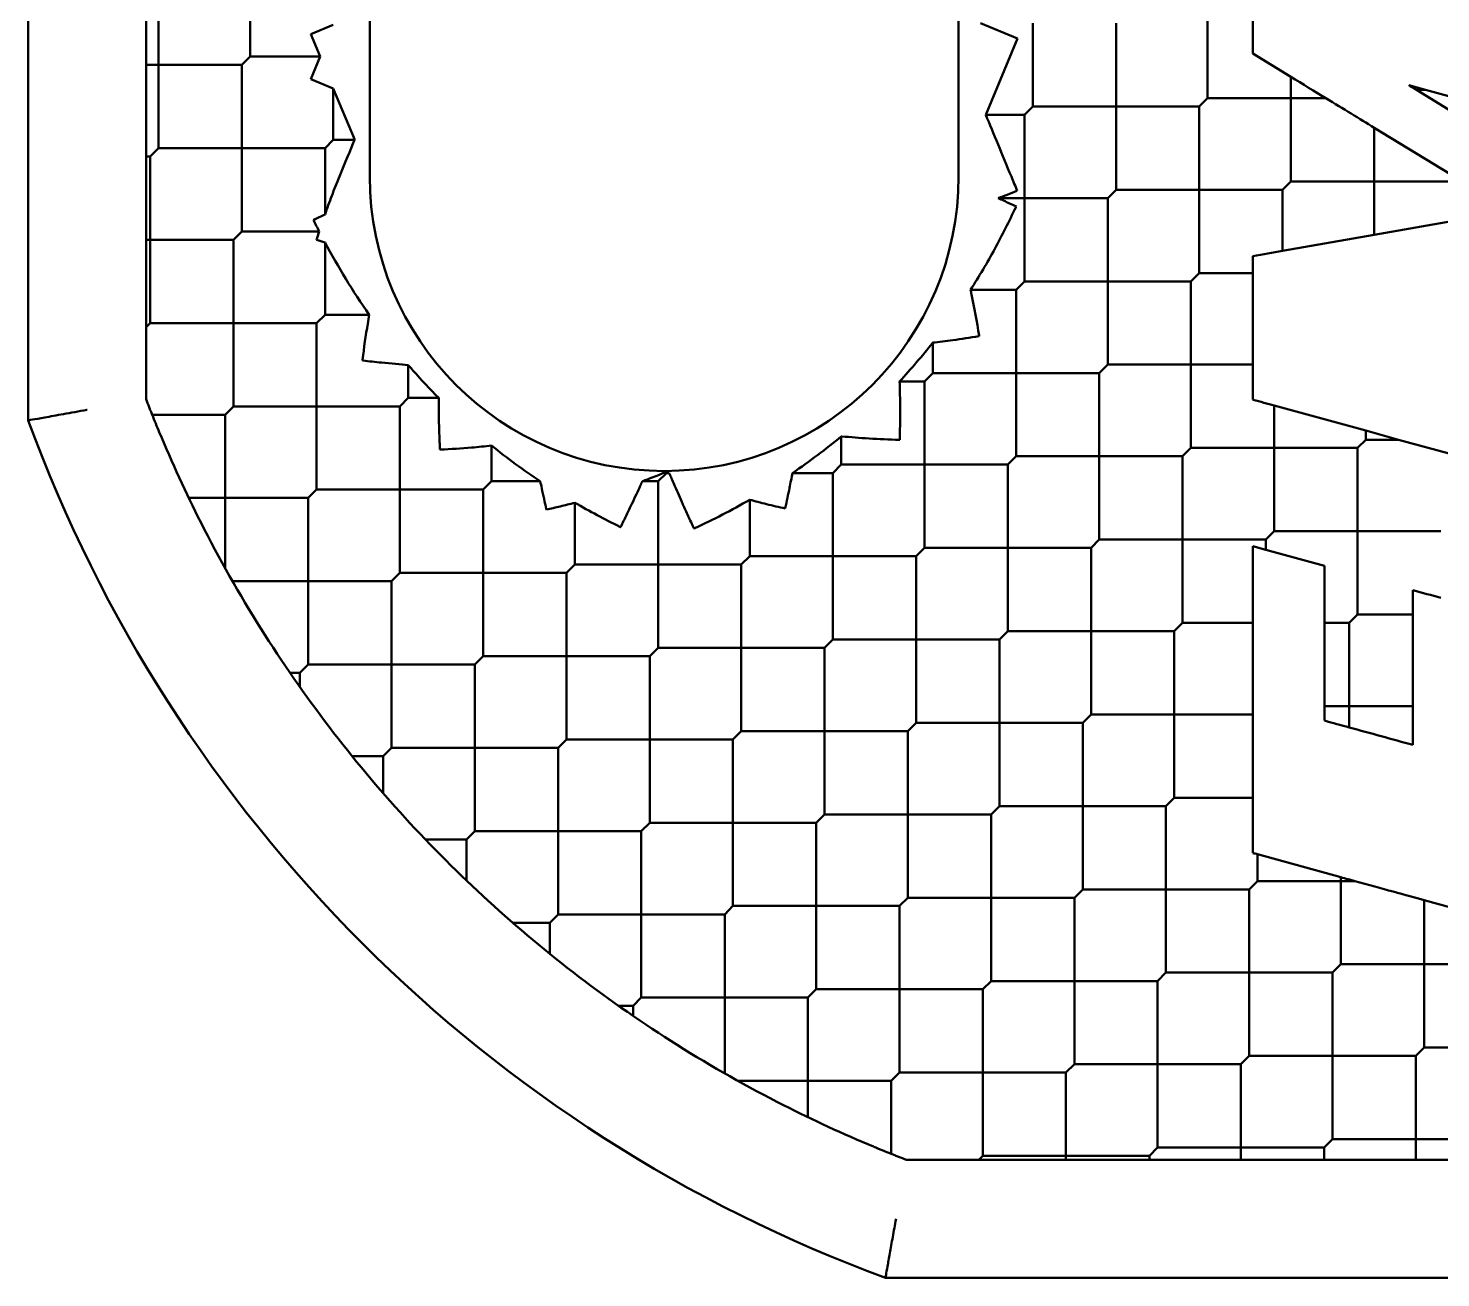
# Model space of a CAD drawing. Header units: millimetres. Extents: x -7 to 137, y -17 to 180.
# Drawn here: x -7.316 to -6.117, y 88.951 to 90.012 of the extents above; entities that cross this region are included whole.
import ezdxf

# ---------------------------------------------------------------- set-up
doc = ezdxf.new("R2010")
doc.units = ezdxf.units.MM
doc.layers.add('Visible (ANSI)', color=7, linetype='Continuous', lineweight=50)

msp = doc.modelspace()

# ---------------------------------------------------------------- linework, layer by layer
at = {"layer": 'Visible (ANSI)'}
for p, q in [((-7.3162, 89.6786), (-7.3162, 90.5226)), ((-7.0262, 89.8856), (-7.0262, 90.3156)), ((-6.5262, 90.3063), (-6.5262, 89.8856)), ((-7.2162, 90.1113), (-7.2162, 89.991)), ((-7.1279, 89.9875), (-7.1279, 90.0582)), ((-7.2057, 90.0511), (-7.2057, 89.9804)), ((-6.3147, 89.9521), (-6.3147, 90.0228)), ((-7.0572, 90.0144), (-7.0762, 90.0065)), ((-7.0762, 90.0065), (-7.0683, 89.9875)), ((-6.4762, 90.0027), (-6.5077, 90.0158)), ((-6.4632, 89.945), (-6.4632, 90.0158)), ((-6.3925, 90.0158), (-6.3925, 89.945)), ((-6.5031, 89.938), (-6.4762, 90.0027)), ((-7.2162, 89.991), (-7.2162, 89.9699)), ((-7.1279, 89.9875), (-7.1349, 89.9804)), ((-7.0683, 89.9875), (-7.1279, 89.9875)), ((-7.0683, 89.9875), (-7.0762, 89.9684)), ((-6.2763, 89.99), (-6.244, 89.9703)), ((-7.2057, 89.9804), (-7.2162, 89.9804)), ((-7.2162, 89.9699), (-7.2162, 89.8354)), ((-7.2057, 89.9804), (-7.1349, 89.9804)), ((-7.2057, 89.9097), (-7.2057, 89.9804)), ((-7.1349, 89.9804), (-7.1349, 89.9097)), ((-6.244, 89.9703), (-6.244, 89.9521)), ((-7.0762, 89.9684), (-7.0572, 89.9605)), ((-7.0572, 89.9168), (-7.0572, 89.9605)), ((-7.039, 89.9168), (-7.0572, 89.9605)), ((-6.144, 89.9631), (-6.1296, 89.9592)), ((-6.1296, 89.9592), (-6.1375, 89.9592)), ((-6.0956, 89.9336), (-6.1375, 89.9592)), ((-6.0955, 89.9498), (-6.1296, 89.9592)), ((-6.3218, 89.945), (-6.3147, 89.9521)), ((-6.244, 89.9521), (-6.3147, 89.9521)), ((-6.244, 89.9521), (-6.2143, 89.9521)), ((-6.244, 89.8814), (-6.244, 89.9521)), ((-6.5031, 89.938), (-6.4703, 89.938)), ((-6.4632, 89.945), (-6.4703, 89.938)), ((-6.4703, 89.938), (-6.4703, 89.8673)), ((-6.3925, 89.945), (-6.4632, 89.945)), ((-6.3925, 89.8743), (-6.3925, 89.945)), ((-6.3925, 89.945), (-6.3218, 89.945)), ((-6.3218, 89.945), (-6.3218, 89.8743)), ((-6.1733, 89.9271), (-6.1733, 89.8814)), ((-6.1011, 89.883), (-6.1733, 89.9271)), ((-7.2057, 89.9097), (-7.2127, 89.9026)), ((-7.1349, 89.9097), (-7.2057, 89.9097)), ((-7.1349, 89.839), (-7.1349, 89.9097)), ((-7.1349, 89.9097), (-7.0642, 89.9097)), ((-7.0572, 89.9168), (-7.0642, 89.9097)), ((-7.0642, 89.9097), (-7.0642, 89.8534)), ((-7.039, 89.9168), (-7.0572, 89.9168)), ((-7.2162, 89.9026), (-7.2127, 89.9026)), ((-7.2127, 89.9026), (-7.2127, 89.8319)), ((-6.3996, 89.8673), (-6.3925, 89.8743)), ((-6.3218, 89.8743), (-6.3925, 89.8743)), ((-6.3218, 89.8743), (-6.2511, 89.8743)), ((-6.3218, 89.8036), (-6.3218, 89.8743)), ((-6.244, 89.8814), (-6.2511, 89.8743)), ((-6.2511, 89.8743), (-6.2511, 89.8225)), ((-6.1733, 89.8814), (-6.244, 89.8814)), ((-6.1733, 89.8814), (-6.1026, 89.8814)), ((-6.1733, 89.8362), (-6.1733, 89.8814)), ((-6.4703, 89.8673), (-6.4926, 89.8673)), ((-6.4703, 89.8673), (-6.3996, 89.8673)), ((-6.4703, 89.7966), (-6.4703, 89.8673)), ((-6.3996, 89.8673), (-6.3996, 89.7966)), ((-7.1349, 89.839), (-7.142, 89.8319)), ((-7.0691, 89.839), (-7.1349, 89.839)), ((-6.1733, 89.8362), (-6.1026, 89.8486)), ((-7.2162, 89.8319), (-7.2162, 89.8354)), ((-7.2162, 89.8284), (-7.2162, 89.8319)), ((-7.2162, 89.8284), (-7.2162, 89.6967)), ((-7.2127, 89.7612), (-7.2127, 89.8319)), ((-7.2127, 89.8319), (-7.142, 89.8319)), ((-7.142, 89.8319), (-7.142, 89.7612)), ((-7.0642, 89.7683), (-7.0642, 89.8297)), ((-6.2511, 89.8225), (-6.1733, 89.8362)), ((-6.3218, 89.8036), (-6.3289, 89.7966)), ((-6.2763, 89.8036), (-6.3218, 89.8036)), ((-6.2763, 89.7259), (-6.2763, 89.8036)), ((-6.5161, 89.7895), (-6.4774, 89.7895)), ((-6.4774, 89.7895), (-6.4703, 89.7966)), ((-6.4774, 89.7895), (-6.4774, 89.7188)), ((-6.3996, 89.7966), (-6.4703, 89.7966)), ((-6.3996, 89.7966), (-6.3289, 89.7966)), ((-6.3996, 89.7259), (-6.3996, 89.7966)), ((-6.3289, 89.7966), (-6.3289, 89.7259)), ((-7.0642, 89.7683), (-7.0713, 89.7612)), ((-7.0267, 89.7683), (-7.0642, 89.7683)), ((-7.2127, 89.7612), (-7.2162, 89.7577)), ((-7.142, 89.7612), (-7.2127, 89.7612)), ((-7.142, 89.6905), (-7.142, 89.7612)), ((-7.142, 89.7612), (-7.0713, 89.7612)), ((-7.0713, 89.7612), (-7.0713, 89.6905)), ((-6.5481, 89.7188), (-6.5481, 89.7446)), ((-6.9935, 89.6976), (-6.9935, 89.7256)), ((-6.5552, 89.7117), (-6.5481, 89.7188)), ((-6.4774, 89.7188), (-6.5481, 89.7188)), ((-6.4774, 89.7188), (-6.4067, 89.7188)), ((-6.4774, 89.6481), (-6.4774, 89.7188)), ((-6.3996, 89.7259), (-6.4067, 89.7188)), ((-6.4067, 89.7188), (-6.4067, 89.6481)), ((-6.3289, 89.7259), (-6.3996, 89.7259)), ((-6.3289, 89.6552), (-6.3289, 89.7259)), ((-6.3289, 89.7259), (-6.2763, 89.7259)), ((-6.2763, 89.7259), (-6.2763, 89.6962)), ((-6.5763, 89.7117), (-6.5552, 89.7117)), ((-6.5552, 89.7117), (-6.5552, 89.641)), ((-6.9935, 89.6976), (-7.0006, 89.6905)), ((-6.9676, 89.6976), (-6.9935, 89.6976)), ((-7.211, 89.6834), (-7.1491, 89.6834)), ((-7.142, 89.6905), (-7.1491, 89.6834)), ((-7.1491, 89.6834), (-7.1491, 89.6127)), ((-7.0713, 89.6905), (-7.142, 89.6905)), ((-7.0713, 89.6198), (-7.0713, 89.6905)), ((-7.0713, 89.6905), (-7.0006, 89.6905)), ((-7.0006, 89.6905), (-7.0006, 89.6198)), ((-6.1804, 89.6699), (-6.2582, 89.6912)), ((-6.2582, 89.6912), (-6.2582, 89.6552)), ((-6.1804, 89.6622), (-6.1804, 89.6699)), ((-6.1526, 89.6622), (-6.1804, 89.6699)), ((-6.6259, 89.641), (-6.6259, 89.665)), ((-6.1804, 89.6622), (-6.1875, 89.6552)), ((-6.1526, 89.6622), (-6.1804, 89.6622)), ((-6.1097, 89.6504), (-6.1526, 89.6622)), ((-6.9228, 89.6269), (-6.9228, 89.6572)), ((-6.4774, 89.6481), (-6.4844, 89.641)), ((-6.4067, 89.6481), (-6.4774, 89.6481)), ((-6.4067, 89.6481), (-6.336, 89.6481)), ((-6.4067, 89.5774), (-6.4067, 89.6481)), ((-6.3289, 89.6552), (-6.336, 89.6481)), ((-6.336, 89.6481), (-6.336, 89.5774)), ((-6.2582, 89.6552), (-6.3289, 89.6552)), ((-6.2582, 89.5844), (-6.2582, 89.6552)), ((-6.2582, 89.6552), (-6.1875, 89.6552)), ((-6.1875, 89.6552), (-6.1875, 89.5844)), ((-6.7743, 89.6339), (-6.7814, 89.6269)), ((-6.7743, 89.6339), (-6.7743, 89.6349)), ((-6.7743, 89.6339), (-6.7719, 89.6339)), ((-6.6673, 89.6339), (-6.6329, 89.6339)), ((-6.6329, 89.6339), (-6.6259, 89.641)), ((-6.6329, 89.6339), (-6.6329, 89.5632)), ((-6.5552, 89.641), (-6.6259, 89.641)), ((-6.5552, 89.641), (-6.4844, 89.641)), ((-6.5552, 89.5703), (-6.5552, 89.641)), ((-6.4844, 89.641), (-6.4844, 89.5703)), ((-6.9228, 89.6269), (-6.9299, 89.6198)), ((-6.8814, 89.6269), (-6.9228, 89.6269)), ((-6.7947, 89.6269), (-6.7814, 89.6269)), ((-6.7814, 89.6269), (-6.7814, 89.5562)), ((-7.1491, 89.6127), (-7.1799, 89.6127)), ((-7.1491, 89.5533), (-7.1491, 89.6127)), ((-7.1491, 89.6127), (-7.0784, 89.6127)), ((-7.0713, 89.6198), (-7.0784, 89.6127)), ((-7.0784, 89.6127), (-7.0784, 89.542)), ((-7.0006, 89.6198), (-7.0713, 89.6198)), ((-7.0006, 89.5491), (-7.0006, 89.6198)), ((-7.0006, 89.6198), (-6.9299, 89.6198)), ((-6.9299, 89.6198), (-6.9299, 89.5491)), ((-6.7036, 89.5632), (-6.7036, 89.6112)), ((-6.8521, 89.5562), (-6.8521, 89.6087)), ((-6.4067, 89.5774), (-6.4137, 89.5703)), ((-6.336, 89.5774), (-6.4067, 89.5774)), ((-6.336, 89.5774), (-6.2653, 89.5774)), ((-6.336, 89.5067), (-6.336, 89.5774)), ((-6.2582, 89.5844), (-6.2653, 89.5774)), ((-6.2653, 89.5774), (-6.2653, 89.5687)), ((-6.1875, 89.5844), (-6.2582, 89.5844)), ((-6.1875, 89.5137), (-6.1875, 89.5844)), ((-6.1875, 89.5844), (-6.1168, 89.5844)), ((-6.7107, 89.5562), (-6.7036, 89.5632)), ((-6.6329, 89.5632), (-6.7036, 89.5632)), ((-6.6329, 89.4925), (-6.6329, 89.5632)), ((-6.6329, 89.5632), (-6.5622, 89.5632)), ((-6.5552, 89.5703), (-6.5622, 89.5632)), ((-6.5622, 89.5632), (-6.5622, 89.4925)), ((-6.4844, 89.5703), (-6.5552, 89.5703)), ((-6.4844, 89.5703), (-6.4137, 89.5703)), ((-6.4844, 89.4996), (-6.4844, 89.5703)), ((-6.4137, 89.5703), (-6.4137, 89.4996)), ((-6.2763, 89.5717), (-6.2763, 89.5067)), ((-6.2653, 89.5687), (-6.2763, 89.5717)), ((-6.2653, 89.5687), (-6.2154, 89.555)), ((-6.8521, 89.5562), (-6.8592, 89.5491)), ((-6.7814, 89.5562), (-6.8521, 89.5562)), ((-6.7814, 89.4855), (-6.7814, 89.5562)), ((-6.7814, 89.5562), (-6.7107, 89.5562)), ((-6.7107, 89.5562), (-6.7107, 89.4855)), ((-6.2154, 89.5067), (-6.2154, 89.555)), ((-7.0784, 89.542), (-7.1427, 89.542)), ((-7.0784, 89.542), (-7.0077, 89.542)), ((-7.0784, 89.4713), (-7.0784, 89.542)), ((-7.0006, 89.5491), (-7.0077, 89.542)), ((-7.0077, 89.542), (-7.0077, 89.4713)), ((-6.9299, 89.5491), (-7.0006, 89.5491)), ((-6.9299, 89.4784), (-6.9299, 89.5491)), ((-6.9299, 89.5491), (-6.8592, 89.5491)), ((-6.8592, 89.5491), (-6.8592, 89.4784)), ((-6.1875, 89.5137), (-6.1945, 89.5067)), ((-6.1404, 89.5137), (-6.1875, 89.5137)), ((-6.1404, 89.436), (-6.1404, 89.5137)), ((-6.336, 89.5067), (-6.343, 89.4996)), ((-6.2763, 89.4289), (-6.2763, 89.5067)), ((-6.2154, 89.5067), (-6.1945, 89.5067)), ((-6.2154, 89.5067), (-6.2154, 89.436)), ((-6.1945, 89.5067), (-6.1945, 89.436)), ((-6.6329, 89.4925), (-6.64, 89.4855)), ((-6.5622, 89.4925), (-6.6329, 89.4925)), ((-6.5622, 89.4218), (-6.5622, 89.4925)), ((-6.5622, 89.4925), (-6.4915, 89.4925)), ((-6.4844, 89.4996), (-6.4915, 89.4925)), ((-6.4915, 89.4925), (-6.4915, 89.4218)), ((-6.4137, 89.4996), (-6.4844, 89.4996)), ((-6.4137, 89.4996), (-6.343, 89.4996)), ((-6.4137, 89.4289), (-6.4137, 89.4996)), ((-6.343, 89.4996), (-6.343, 89.4289)), ((-6.9299, 89.4784), (-6.937, 89.4713)), ((-6.8592, 89.4784), (-6.9299, 89.4784)), ((-6.8592, 89.4784), (-6.7885, 89.4784)), ((-6.8592, 89.4077), (-6.8592, 89.4784)), ((-6.7885, 89.4784), (-6.7814, 89.4855)), ((-6.7885, 89.4784), (-6.7885, 89.4077)), ((-6.7107, 89.4855), (-6.7814, 89.4855)), ((-6.7107, 89.4855), (-6.64, 89.4855)), ((-6.7107, 89.4147), (-6.7107, 89.4855)), ((-6.64, 89.4855), (-6.64, 89.4147)), ((-7.0784, 89.4713), (-7.0855, 89.4642)), ((-7.0077, 89.4713), (-7.0784, 89.4713)), ((-7.0077, 89.4713), (-6.937, 89.4713)), ((-7.0077, 89.4006), (-7.0077, 89.4713)), ((-6.937, 89.4713), (-6.937, 89.4006)), ((-7.0939, 89.4642), (-7.0855, 89.4642)), ((-7.0855, 89.4642), (-7.0855, 89.4521)), ((-6.1945, 89.436), (-6.2154, 89.436)), ((-6.2154, 89.436), (-6.2154, 89.4237)), ((-6.1945, 89.436), (-6.1404, 89.436)), ((-6.1945, 89.418), (-6.1945, 89.436)), ((-6.1404, 89.436), (-6.1404, 89.4031)), ((-6.5622, 89.4218), (-6.5693, 89.4147)), ((-6.4915, 89.4218), (-6.5622, 89.4218)), ((-6.4915, 89.4218), (-6.4208, 89.4218)), ((-6.4915, 89.3511), (-6.4915, 89.4218)), ((-6.4137, 89.4289), (-6.4208, 89.4218)), ((-6.4208, 89.4218), (-6.4208, 89.3511)), ((-6.343, 89.4289), (-6.4137, 89.4289)), ((-6.343, 89.3582), (-6.343, 89.4289)), ((-6.343, 89.4289), (-6.2763, 89.4289)), ((-6.2763, 89.4289), (-6.2763, 89.3582)), ((-6.8663, 89.4006), (-6.8592, 89.4077)), ((-6.7885, 89.4077), (-6.8592, 89.4077)), ((-6.7885, 89.4077), (-6.7178, 89.4077)), ((-6.7885, 89.337), (-6.7885, 89.4077)), ((-6.7107, 89.4147), (-6.7178, 89.4077)), ((-6.7178, 89.4077), (-6.7178, 89.337)), ((-6.64, 89.4147), (-6.7107, 89.4147)), ((-6.64, 89.4147), (-6.5693, 89.4147)), ((-6.64, 89.344), (-6.64, 89.4147)), ((-6.5693, 89.4147), (-6.5693, 89.344)), ((-7.0077, 89.4006), (-7.0147, 89.3935)), ((-6.937, 89.4006), (-7.0077, 89.4006)), ((-6.937, 89.4006), (-6.8663, 89.4006)), ((-6.937, 89.3299), (-6.937, 89.4006)), ((-6.8663, 89.4006), (-6.8663, 89.3299)), ((-7.0412, 89.3935), (-7.0147, 89.3935)), ((-7.0147, 89.3935), (-7.0147, 89.362)), ((-6.343, 89.3582), (-6.3501, 89.3511)), ((-6.2763, 89.3582), (-6.343, 89.3582)), ((-6.2763, 89.3113), (-6.2763, 89.3582)), ((-6.4915, 89.3511), (-6.4986, 89.344)), ((-6.4208, 89.3511), (-6.4915, 89.3511)), ((-6.4208, 89.2804), (-6.4208, 89.3511)), ((-6.4208, 89.3511), (-6.3501, 89.3511)), ((-6.3501, 89.3511), (-6.3501, 89.2804)), ((-6.7885, 89.337), (-6.7956, 89.3299)), ((-6.7178, 89.337), (-6.7885, 89.337)), ((-6.7178, 89.2663), (-6.7178, 89.337)), ((-6.7178, 89.337), (-6.6471, 89.337)), ((-6.64, 89.344), (-6.6471, 89.337)), ((-6.6471, 89.337), (-6.6471, 89.2663)), ((-6.5693, 89.344), (-6.64, 89.344)), ((-6.5693, 89.344), (-6.4986, 89.344)), ((-6.5693, 89.2733), (-6.5693, 89.344)), ((-6.4986, 89.344), (-6.4986, 89.2733)), ((-6.979, 89.3228), (-6.944, 89.3228)), ((-6.944, 89.3228), (-6.937, 89.3299)), ((-6.944, 89.3228), (-6.944, 89.2879)), ((-6.8663, 89.3299), (-6.937, 89.3299)), ((-6.8663, 89.3299), (-6.7956, 89.3299)), ((-6.8663, 89.2592), (-6.8663, 89.3299)), ((-6.7956, 89.3299), (-6.7956, 89.2592)), ((-6.2723, 89.2875), (-6.2723, 89.3102)), ((-6.2016, 89.2908), (-6.2723, 89.3102)), ((-6.2723, 89.2875), (-6.2794, 89.2804)), ((-6.2016, 89.2875), (-6.2723, 89.2875)), ((-6.2016, 89.2168), (-6.2016, 89.2875)), ((-6.2016, 89.2875), (-6.1897, 89.2875)), ((-6.4208, 89.2804), (-6.4279, 89.2733)), ((-6.3501, 89.2804), (-6.4208, 89.2804)), ((-6.3501, 89.2097), (-6.3501, 89.2804)), ((-6.3501, 89.2804), (-6.2794, 89.2804)), ((-6.2794, 89.2804), (-6.2794, 89.2097)), ((-6.7178, 89.2663), (-6.7248, 89.2592)), ((-6.6471, 89.2663), (-6.7178, 89.2663)), ((-6.6471, 89.1956), (-6.6471, 89.2663)), ((-6.6471, 89.2663), (-6.5764, 89.2663)), ((-6.5693, 89.2733), (-6.5764, 89.2663)), ((-6.5764, 89.2663), (-6.5764, 89.1956)), ((-6.4986, 89.2733), (-6.5693, 89.2733)), ((-6.4986, 89.2733), (-6.4279, 89.2733)), ((-6.4986, 89.2026), (-6.4986, 89.2733)), ((-6.4279, 89.2733), (-6.4279, 89.2026)), ((-6.0531, 89.25), (-6.1309, 89.2713)), ((-6.1309, 89.2713), (-6.1309, 89.2168)), ((-6.9049, 89.2521), (-6.8733, 89.2521)), ((-6.8663, 89.2592), (-6.8733, 89.2521)), ((-6.8733, 89.2521), (-6.8733, 89.2257)), ((-6.7956, 89.2592), (-6.8663, 89.2592)), ((-6.7956, 89.2592), (-6.7248, 89.2592)), ((-6.7956, 89.1885), (-6.7956, 89.2592)), ((-6.7248, 89.2592), (-6.7248, 89.1885)), ((-6.2016, 89.2168), (-6.2087, 89.2097)), ((-6.1309, 89.2168), (-6.2016, 89.2168)), ((-6.1309, 89.1461), (-6.1309, 89.2168)), ((-6.1309, 89.2168), (-6.0602, 89.2168)), ((-6.4986, 89.2026), (-6.5057, 89.1956)), ((-6.4279, 89.2026), (-6.4986, 89.2026)), ((-6.4279, 89.2026), (-6.3572, 89.2026)), ((-6.4279, 89.1319), (-6.4279, 89.2026)), ((-6.3501, 89.2097), (-6.3572, 89.2026)), ((-6.3572, 89.2026), (-6.3572, 89.1319)), ((-6.2794, 89.2097), (-6.3501, 89.2097)), ((-6.2794, 89.139), (-6.2794, 89.2097)), ((-6.2794, 89.2097), (-6.2087, 89.2097)), ((-6.2087, 89.2097), (-6.2087, 89.139)), ((-6.6471, 89.1956), (-6.6541, 89.1885)), ((-6.5764, 89.1956), (-6.6471, 89.1956)), ((-6.5764, 89.1249), (-6.5764, 89.1956)), ((-6.5764, 89.1956), (-6.5057, 89.1956)), ((-6.5057, 89.1956), (-6.5057, 89.1249)), ((-6.8148, 89.1814), (-6.8026, 89.1814)), ((-6.7956, 89.1885), (-6.8026, 89.1814)), ((-6.8026, 89.1814), (-6.8026, 89.173)), ((-6.7248, 89.1885), (-6.7956, 89.1885)), ((-6.7248, 89.1885), (-6.6541, 89.1885)), ((-6.7248, 89.1241), (-6.7248, 89.1885)), ((-6.6541, 89.1885), (-6.6541, 89.1178)), ((-6.1309, 89.1461), (-6.138, 89.139)), ((-6.0602, 89.1461), (-6.1309, 89.1461)), ((-6.4279, 89.1319), (-6.435, 89.1249)), ((-6.3572, 89.1319), (-6.4279, 89.1319)), ((-6.3572, 89.0612), (-6.3572, 89.1319)), ((-6.3572, 89.1319), (-6.2865, 89.1319)), ((-6.2794, 89.139), (-6.2865, 89.1319)), ((-6.2865, 89.1319), (-6.2865, 89.0612)), ((-6.2087, 89.139), (-6.2794, 89.139)), ((-6.2087, 89.0683), (-6.2087, 89.139)), ((-6.2087, 89.139), (-6.138, 89.139)), ((-6.138, 89.139), (-6.138, 89.0683)), ((-6.5764, 89.1249), (-6.5834, 89.1178)), ((-6.5057, 89.1249), (-6.5764, 89.1249)), ((-6.5057, 89.1249), (-6.435, 89.1249)), ((-6.5057, 89.0541), (-6.5057, 89.1249)), ((-6.435, 89.1249), (-6.435, 89.0541)), ((-6.6541, 89.1178), (-6.7136, 89.1178)), ((-6.6541, 89.1178), (-6.5834, 89.1178)), ((-6.6541, 89.087), (-6.6541, 89.1178)), ((-6.5834, 89.1178), (-6.5834, 89.0559)), ((-6.3572, 89.0612), (-6.3642, 89.0541)), ((-6.2865, 89.0612), (-6.3572, 89.0612)), ((-6.2865, 89.0612), (-6.2158, 89.0612)), ((-6.2865, 89.0507), (-6.2865, 89.0612)), ((-6.2087, 89.0683), (-6.2158, 89.0612)), ((-6.2158, 89.0612), (-6.2158, 89.0507)), ((-6.138, 89.0683), (-6.2087, 89.0683)), ((-6.138, 89.0683), (-6.0673, 89.0683)), ((-6.138, 89.0507), (-6.138, 89.0683)), ((-6.5704, 89.0507), (-6.4384, 89.0507)), ((-6.5057, 89.0541), (-6.5091, 89.0507)), ((-6.435, 89.0541), (-6.5057, 89.0541)), ((-6.435, 89.0541), (-6.3642, 89.0541)), ((-6.4315, 89.0507), (-6.297, 89.0507)), ((-6.3642, 89.0541), (-6.3642, 89.0507)), ((-6.297, 89.0507), (-6.2759, 89.0507)), ((-6.2759, 89.0507), (-6.1556, 89.0507)), ((-6.1556, 89.0507), (-6.1204, 89.0507)), ((-6.1204, 89.0507), (-6.0142, 89.0507)), ((-5.7442, 88.9507), (-6.5883, 88.9507))]:
    msp.add_line(p, q, dxfattribs=at)
for centre, radius, start, end in [((-6.7762, 89.8856), 0.25, 180, 0), ((-6.1663, 90.1006), 1.1249, 201.0395, 201.4218), ((-6.1663, 90.1006), 1.2249, 200.1531, 249.8469), ((-6.1663, 90.1006), 1.1249, 202.5847, 206.8738), ((-6.1663, 90.1006), 1.1249, 206.8738, 212.1604), ((-6.1663, 90.1006), 1.1249, 212.1604, 217.3377), ((-6.1663, 90.1006), 1.1249, 217.3377, 222.4527), ((-6.1663, 90.1006), 1.1249, 222.4527, 227.5473), ((-6.1663, 90.1006), 1.1249, 227.5473, 232.6623), ((-6.1663, 90.1006), 1.1249, 232.6623, 237.8396), ((-6.1663, 90.1006), 1.1249, 237.8396, 243.1262), ((-6.1663, 90.1006), 1.1249, 243.1262, 247.4153), ((-6.1663, 90.1006), 1.1249, 248.5782, 248.9487)]:
    msp.add_arc(centre, radius, start, end, dxfattribs=at)
for centre, major_axis, ratio, start_param, end_param in [((-6.2763, 89.9841), (0, -0.0711), 0.000045, 4.135939, 4.629556), ((-6.2328, 89.9634), (0.0439, -0.0268), 0.000058, 4.452211, 5.14714), ((-6.1076, 89.9409), (0.0855, -0.0522), 0.000047, 4.273092, 4.355203), ((-6.2928, 90.0001), (0.1842, -0.1125), 0.000024, 0.864661, 1.130026), ((-6.4763, 89.8733), (0.0499, -0.1206), 0.000016, 4.146029, 4.60997), ((-7.0807, 89.8163), (-0.0549, -0.1325), 0.000075, 2.121491, 2.431512), ((-6.5699, 89.9371), (0.1069, -0.1939), 0.259093, 1.098035, 1.16298), ((-7.0415, 89.8569), (-0.0419, -0.1148), 0.165323, 4.92937, 4.992393), ((-7.0747, 89.8462), (0.1316, -0.0418), 0.091804, 4.767165, 4.821307), ((-6.2671, 89.8196), (-0.0601, -0.0106), 0.000024, 4.442679, 4.865248), ((-6.2763, 89.8291), (0, -0.0714), 0.00005, 1.205756, 1.41468), ((-6.3105, 89.7056), (0.1011, -0.0278), 0.000127, 5.057944, 5.256362), ((-6.5875, 89.5612), (0.1886, -0.0745), 0.00182, 3.275809, 3.351762), ((-6.1404, 89.5374), (0, -0.0708), 0.000047, 1.229603, 1.528358), ((-6.1363, 89.5333), (0.0973, -0.0267), 0.00006, 1.36846, 1.612898), ((-6.2087, 89.4218), (0.0554, -0.0152), 0.000026, 4.59048, 4.969966), ((-6.1697, 89.4111), (0.0972, -0.0267), 0.000039, 1.264666, 1.828967), ((-6.512, 89.3756), (0.2618, -0.0715), 0.000579, 0.413963, 0.44987), ((-6.199, 89.29), (0.0637, -0.0175), 0.00016, 1.422907, 1.611379), ((-6.2062, 89.292), (0.0975, -0.0268), 0.000017, 0.688972, 1.400384)]:
    msp.add_ellipse(centre, major_axis=major_axis, ratio=ratio, start_param=start_param, end_param=end_param, dxfattribs=at)
for points, knots in [([(-7.0642, 89.8534), (-7.0624, 89.8586), (-7.0605, 89.8639), (-7.0584, 89.8693), (-7.0564, 89.8747), (-7.0542, 89.8801), (-7.0519, 89.8856)], [0, 0, 0, 0, 0.5, 0.5, 0.5, 1, 1, 1, 1]), ([(-6.4765, 89.8735), (-6.4766, 89.8734), (-6.4767, 89.8734), (-6.4822, 89.8712), (-6.4875, 89.8692), (-6.4926, 89.8673)], [-0.16534669, -0.16534669, -0.16534669, -0.16534669, -0.16499878, -0.16499878, -0.14780502, -0.14780502, -0.14780502, -0.14780502]), ([(-6.4926, 89.8673), (-6.4911, 89.8666), (-6.4895, 89.8659), (-6.4846, 89.8636), (-6.4811, 89.862), (-6.4775, 89.8604), (-6.4774, 89.8603), (-6.4773, 89.8603)], [-0.016757, -0.016757, -0.016757, -0.016757, -0.01146195, -0.01146195, 0, 0, 0.00034218, 0.00034218, 0.00034218, 0.00034218]), ([(-7.0739, 89.8487), (-7.0723, 89.8495), (-7.0707, 89.8503), (-7.0691, 89.851), (-7.0675, 89.8518), (-7.0658, 89.8526), (-7.0642, 89.8534)], [0, 0, 0, 0, 0.5, 0.5, 0.5, 0.9999903, 0.9999903, 0.9999903, 0.9999903]), ([(-6.4773, 89.8603), (-6.4774, 89.86), (-6.4776, 89.8597), (-6.4832, 89.8476), (-6.4892, 89.8358), (-6.5019, 89.8124), (-6.5088, 89.8008), (-6.5161, 89.7895)], [-0.38973792, -0.38973792, -0.38973792, -0.38973792, -0.38890058, -0.38890058, -0.35032639, -0.35032639, -0.31055794, -0.31055794, -0.31055794, -0.31055794]), ([(-7.0691, 89.839), (-7.0699, 89.8406), (-7.0707, 89.8422), (-7.0716, 89.8439), (-7.0724, 89.8455), (-7.0732, 89.8471), (-7.0739, 89.8487)], [0, 0, 0, 0, 0.5, 0.5, 0.5, 1, 1, 1, 1]), ([(-7.2162, 89.8319), (-7.2156, 89.8319), (-7.2151, 89.8319), (-7.2145, 89.8319), (-7.2139, 89.8319), (-7.2133, 89.8319), (-7.2127, 89.8319)], [0.0000111, 0.0000111, 0.0000111, 0.0000111, 0.5, 0.5, 0.5, 1, 1, 1, 1]), ([(-6.5161, 89.7895), (-6.5158, 89.7882), (-6.5155, 89.7869), (-6.5128, 89.7743), (-6.5106, 89.7623), (-6.5087, 89.7504), (-6.5087, 89.7502), (-6.5086, 89.75)], [-0.03995922, -0.03995922, -0.03995922, -0.03995922, -0.0357997, -0.0357997, 0, 0, 0.00052613, 0.00052613, 0.00052613, 0.00052613]), ([(-7.0324, 89.7295), (-7.0323, 89.7296), (-7.0323, 89.7298), (-7.0311, 89.7403), (-7.0296, 89.7507), (-7.0275, 89.7632), (-7.0271, 89.7658), (-7.0267, 89.7683)], [-0.27087389, -0.27087389, -0.27087389, -0.27087389, -0.27027073, -0.27027073, -0.23272799, -0.23272799, -0.22311765, -0.22311765, -0.22311765, -0.22311765]), ([(-6.5481, 89.7446), (-6.5526, 89.7389), (-6.5572, 89.7333), (-6.5619, 89.7279), (-6.5666, 89.7224), (-6.5714, 89.717), (-6.5763, 89.7117)], [0.0000375, 0.0000375, 0.0000375, 0.0000375, 0.5, 0.5, 0.5, 0.9999866, 0.9999866, 0.9999866, 0.9999866]), ([(-6.5086, 89.75), (-6.5088, 89.75), (-6.5089, 89.75), (-6.5165, 89.7488), (-6.5239, 89.7477), (-6.5372, 89.7459), (-6.5429, 89.7452), (-6.5481, 89.7446)], [-0.17595378, -0.17595378, -0.17595378, -0.17595378, -0.17559461, -0.17559461, -0.1546976, -0.1546976, -0.136635, -0.136635, -0.136635, -0.136635]), ([(-6.9935, 89.7256), (-7.0003, 89.7262), (-7.0081, 89.7268), (-7.0214, 89.7282), (-7.0267, 89.7288), (-7.0321, 89.7294), (-7.0322, 89.7294), (-7.0324, 89.7295)], [-0.04111025, -0.04111025, -0.04111025, -0.04111025, -0.01590879, -0.01590879, 0, 0, 0.00039928, 0.00039928, 0.00039928, 0.00039928]), ([(-6.9676, 89.6976), (-6.9751, 89.7051), (-6.9823, 89.7128), (-6.9907, 89.7223), (-6.9921, 89.724), (-6.9935, 89.7256)], [-0.17723935, -0.17723935, -0.17723935, -0.17723935, -0.147431, -0.147431, -0.14127995, -0.14127995, -0.14127995, -0.14127995]), ([(-6.5763, 89.7117), (-6.5762, 89.7084), (-6.5761, 89.7048), (-6.5758, 89.6903), (-6.5758, 89.6781), (-6.5761, 89.6645), (-6.5762, 89.6635), (-6.5762, 89.6623), (-6.5762, 89.6622), (-6.5762, 89.6621)], [-0.05438381, -0.05438381, -0.05438381, -0.05438381, -0.04076827, -0.04076827, -0.00301195, -0.00301195, 0, 0, 0.0004301, 0.0004301, 0.0004301, 0.0004301]), ([(-6.9666, 89.6538), (-6.9666, 89.6539), (-6.9666, 89.6541), (-6.9667, 89.6561), (-6.9668, 89.6581), (-6.9674, 89.6719), (-6.9676, 89.6834), (-6.9676, 89.6948), (-6.9676, 89.6962), (-6.9676, 89.6976)], [-0.1822436, -0.1822436, -0.1822436, -0.1822436, -0.18189676, -0.18189676, -0.17715728, -0.17715728, -0.14763778, -0.14763778, -0.14339175, -0.14339175, -0.14339175, -0.14339175]), ([(-7.3162, 89.6786), (-7.3162, 89.6786), (-7.315, 89.6788), (-7.3102, 89.6797), (-7.3066, 89.6803), (-7.2976, 89.6819), (-7.2922, 89.6829), (-7.2832, 89.6845), (-7.2799, 89.6851), (-7.2733, 89.6863), (-7.2699, 89.6869), (-7.2664, 89.6875), (-7.2663, 89.6875), (-7.2662, 89.6876)], [-0.07907377, -0.07907377, -0.07907377, -0.07907377, -0.05981286, -0.05981286, -0.0403971, -0.0403971, -0.02066723, -0.02066723, -0.01034076, -0.01034076, 0, 0, 0.00032342, 0.00032342, 0.00032342, 0.00032342]), ([(-7.2135, 89.6897), (-7.2131, 89.6887), (-7.2122, 89.6865), (-7.2114, 89.6845), (-7.211, 89.6834)], [0, 0, 0, 0, 0.5, 0.9990373, 0.9990373, 0.9990373, 0.9990373]), ([(-6.6259, 89.665), (-6.6323, 89.6597), (-6.639, 89.6544), (-6.6459, 89.6492), (-6.6528, 89.644), (-6.6599, 89.6389), (-6.6673, 89.6339)], [0.0000245, 0.0000245, 0.0000245, 0.0000245, 0.5, 0.5, 0.5, 0.9999941, 0.9999941, 0.9999941, 0.9999941]), ([(-6.5762, 89.6621), (-6.5764, 89.6621), (-6.5765, 89.6621), (-6.5852, 89.6623), (-6.5939, 89.6627), (-6.6102, 89.6637), (-6.6181, 89.6643), (-6.6255, 89.665), (-6.6257, 89.665), (-6.6259, 89.665)], [-0.2326515, -0.2326515, -0.2326515, -0.2326515, -0.23215035, -0.23215035, -0.20365752, -0.20365752, -0.17613262, -0.17613262, -0.17546542, -0.17546542, -0.17546542, -0.17546542]), ([(-6.9228, 89.6572), (-6.9283, 89.6566), (-6.934, 89.656), (-6.9484, 89.6548), (-6.9573, 89.6542), (-6.9663, 89.6538), (-6.9665, 89.6538), (-6.9666, 89.6538)], [-0.04453519, -0.04453519, -0.04453519, -0.04453519, -0.02657288, -0.02657288, 0, 0, 0.00046323, 0.00046323, 0.00046323, 0.00046323]), ([(-6.8814, 89.6269), (-6.8885, 89.6316), (-6.8955, 89.6364), (-6.9024, 89.6415), (-6.9093, 89.6465), (-6.9161, 89.6518), (-6.9228, 89.6572)], [0.0000027, 0.0000027, 0.0000027, 0.0000027, 0.5, 0.5, 0.5, 1, 1, 1, 1]), ([(-6.7743, 89.6349), (-6.7754, 89.6345), (-6.7768, 89.6339), (-6.7818, 89.6319), (-6.7861, 89.6302), (-6.7918, 89.628), (-6.7932, 89.6274), (-6.7947, 89.6269)], [-0.138282, -0.138282, -0.138282, -0.138282, -0.12648628, -0.12648628, -0.10307337, -0.10307337, -0.09559981, -0.09559981, -0.09559981, -0.09559981]), ([(-6.7509, 89.5867), (-6.7509, 89.5868), (-6.751, 89.5869), (-6.7526, 89.5905), (-6.7542, 89.5939), (-6.7573, 89.6007), (-6.7588, 89.6041), (-6.7628, 89.6129), (-6.7651, 89.6182), (-6.7688, 89.6267), (-6.7702, 89.6299), (-6.7715, 89.6329), (-6.7717, 89.6335), (-6.7719, 89.6339)], [-0.16300632, -0.16300632, -0.16300632, -0.16300632, -0.16266396, -0.16266396, -0.15119599, -0.15119599, -0.13976457, -0.13976457, -0.11927867, -0.11927867, -0.10027987, -0.10027987, -0.0946576, -0.0946576, -0.0946576, -0.0946576]), ([(-6.6673, 89.6339), (-6.668, 89.6299), (-6.6689, 89.6256), (-6.6709, 89.6157), (-6.6721, 89.6099), (-6.6734, 89.604), (-6.6734, 89.6039), (-6.6735, 89.6038)], [-0.03151571, -0.03151571, -0.03151571, -0.03151571, -0.01769375, -0.01769375, 0, 0, 0.00037403, 0.00037403, 0.00037403, 0.00037403]), ([(-6.8762, 89.6028), (-6.8762, 89.6029), (-6.8763, 89.603), (-6.8776, 89.6091), (-6.8789, 89.6151), (-6.8806, 89.6229), (-6.881, 89.6249), (-6.8814, 89.6269)], [-0.17376997, -0.17376997, -0.17376997, -0.17376997, -0.17339692, -0.17339692, -0.15507143, -0.15507143, -0.14858807, -0.14858807, -0.14858807, -0.14858807]), ([(-6.7947, 89.6269), (-6.7953, 89.6257), (-6.7959, 89.6243), (-6.7985, 89.6186), (-6.8009, 89.6134), (-6.8051, 89.6047), (-6.8066, 89.6015), (-6.8098, 89.5949), (-6.8114, 89.5916), (-6.8131, 89.5881), (-6.8131, 89.588), (-6.8132, 89.5879)], [-0.04930008, -0.04930008, -0.04930008, -0.04930008, -0.0427175, -0.0427175, -0.02232895, -0.02232895, -0.01117986, -0.01117986, 0, 0, 0.0003409, 0.0003409, 0.0003409, 0.0003409]), ([(-6.7036, 89.6112), (-6.7188, 89.6024), (-6.7343, 89.5944), (-6.7504, 89.5869), (-6.7506, 89.5868), (-6.7509, 89.5867)], [-0.05225434, -0.05225434, -0.05225434, -0.05225434, 0, 0, 0.00085463, 0.00085463, 0.00085463, 0.00085463]), ([(-6.6735, 89.6038), (-6.6789, 89.605), (-6.6842, 89.6062), (-6.6892, 89.6075), (-6.6943, 89.6087), (-6.6991, 89.6099), (-6.7036, 89.6112)], [0, 0, 0, 0, 0.5, 0.5, 0.5, 1, 1, 1, 1]), ([(-6.8521, 89.6087), (-6.8563, 89.6076), (-6.8604, 89.6065), (-6.8644, 89.6056), (-6.8684, 89.6046), (-6.8724, 89.6037), (-6.8762, 89.6028)], [0, 0, 0, 0, 0.5, 0.5, 0.5, 1, 1, 1, 1]), ([(-6.8132, 89.5879), (-6.8134, 89.588), (-6.8137, 89.5882), (-6.8268, 89.5946), (-6.8395, 89.6014), (-6.8521, 89.6087)], [-0.35978442, -0.35978442, -0.35978442, -0.35978442, -0.35889083, -0.35889083, -0.31619712, -0.31619712, -0.31619712, -0.31619712]), ([(-6.336, 89.5067), (-6.336, 89.5067), (-6.3355, 89.5067), (-6.3347, 89.5067), (-6.3338, 89.5067), (-6.3325, 89.5067), (-6.3308, 89.5067), (-6.3291, 89.5067), (-6.327, 89.5067), (-6.3244, 89.5067), (-6.3219, 89.5067), (-6.319, 89.5067), (-6.3157, 89.5067), (-6.3123, 89.5067), (-6.3086, 89.5067), (-6.3046, 89.5067), (-6.3005, 89.5067), (-6.2961, 89.5067), (-6.2914, 89.5067), (-6.2867, 89.5067), (-6.2816, 89.5067), (-6.2763, 89.5067)], [0, 0, 0, 0, 0.1428571, 0.1428571, 0.1428571, 0.2857143, 0.2857143, 0.2857143, 0.4285714, 0.4285714, 0.4285714, 0.5714286, 0.5714286, 0.5714286, 0.7142857, 0.7142857, 0.7142857, 0.8571429, 0.8571429, 0.8571429, 0.9999983, 0.9999983, 0.9999983, 0.9999983]), ([(-6.2016, 89.2875), (-6.2016, 89.288), (-6.2016, 89.2886), (-6.2016, 89.2891), (-6.2016, 89.2897), (-6.2016, 89.2902), (-6.2016, 89.2908)], [0, 0, 0, 0, 0.5, 0.5, 0.5, 0.999991, 0.999991, 0.999991, 0.999991]), ([(-6.5834, 89.0559), (-6.5824, 89.0555), (-6.5803, 89.0546), (-6.5782, 89.0538), (-6.5771, 89.0534)], [0.0009626, 0.0009626, 0.0009626, 0.0009626, 0.5, 1, 1, 1, 1]), ([(-6.4384, 89.0507), (-6.4378, 89.0507), (-6.4367, 89.0507), (-6.4355, 89.0507), (-6.435, 89.0507)], [0, 0, 0, 0, 0.5, 0.9998985, 0.9998985, 0.9998985, 0.9998985]), ([(-6.435, 89.0541), (-6.435, 89.0536), (-6.435, 89.053), (-6.435, 89.0524), (-6.435, 89.0518), (-6.435, 89.0512), (-6.435, 89.0507)], [0, 0, 0, 0, 0.5, 0.5, 0.5, 0.9999889, 0.9999889, 0.9999889, 0.9999889]), ([(-6.5883, 88.9507), (-6.5883, 88.9507), (-6.5881, 88.9515), (-6.5878, 88.9532), (-6.5876, 88.9548), (-6.5871, 88.9572), (-6.5866, 88.9603), (-6.586, 88.9634), (-6.5853, 88.9672), (-6.5846, 88.9715), (-6.5838, 88.9757), (-6.583, 88.9804), (-6.5821, 88.9853), (-6.5812, 88.9903), (-6.5802, 88.9955), (-6.5793, 89.0007)], [0, 0, 0, 0, 0.2, 0.2, 0.2, 0.4, 0.4, 0.4, 0.6, 0.6, 0.6, 0.8, 0.8, 0.8, 0.9999977, 0.9999977, 0.9999977, 0.9999977])]:
    msp.add_open_spline(points, degree=3, knots=knots, dxfattribs=at)
for points in [[(-7.0267, 89.7683), (-7.0407, 89.7883), (-7.0532, 89.8089), (-7.0642, 89.8297)], [(-7.211, 89.6834), (-7.21, 89.6809), (-7.2079, 89.6758), (-7.2059, 89.671), (-7.2049, 89.6686)], [(-6.5983, 89.0619), (-6.5959, 89.0609), (-6.591, 89.0589), (-6.586, 89.0569), (-6.5834, 89.0559)], [(-6.435, 89.0507), (-6.4344, 89.0507), (-6.4332, 89.0507), (-6.432, 89.0507), (-6.4315, 89.0507)]]:
    msp.add_open_spline(points, degree=3, dxfattribs=at)

doc.saveas('drawing.dxf')
